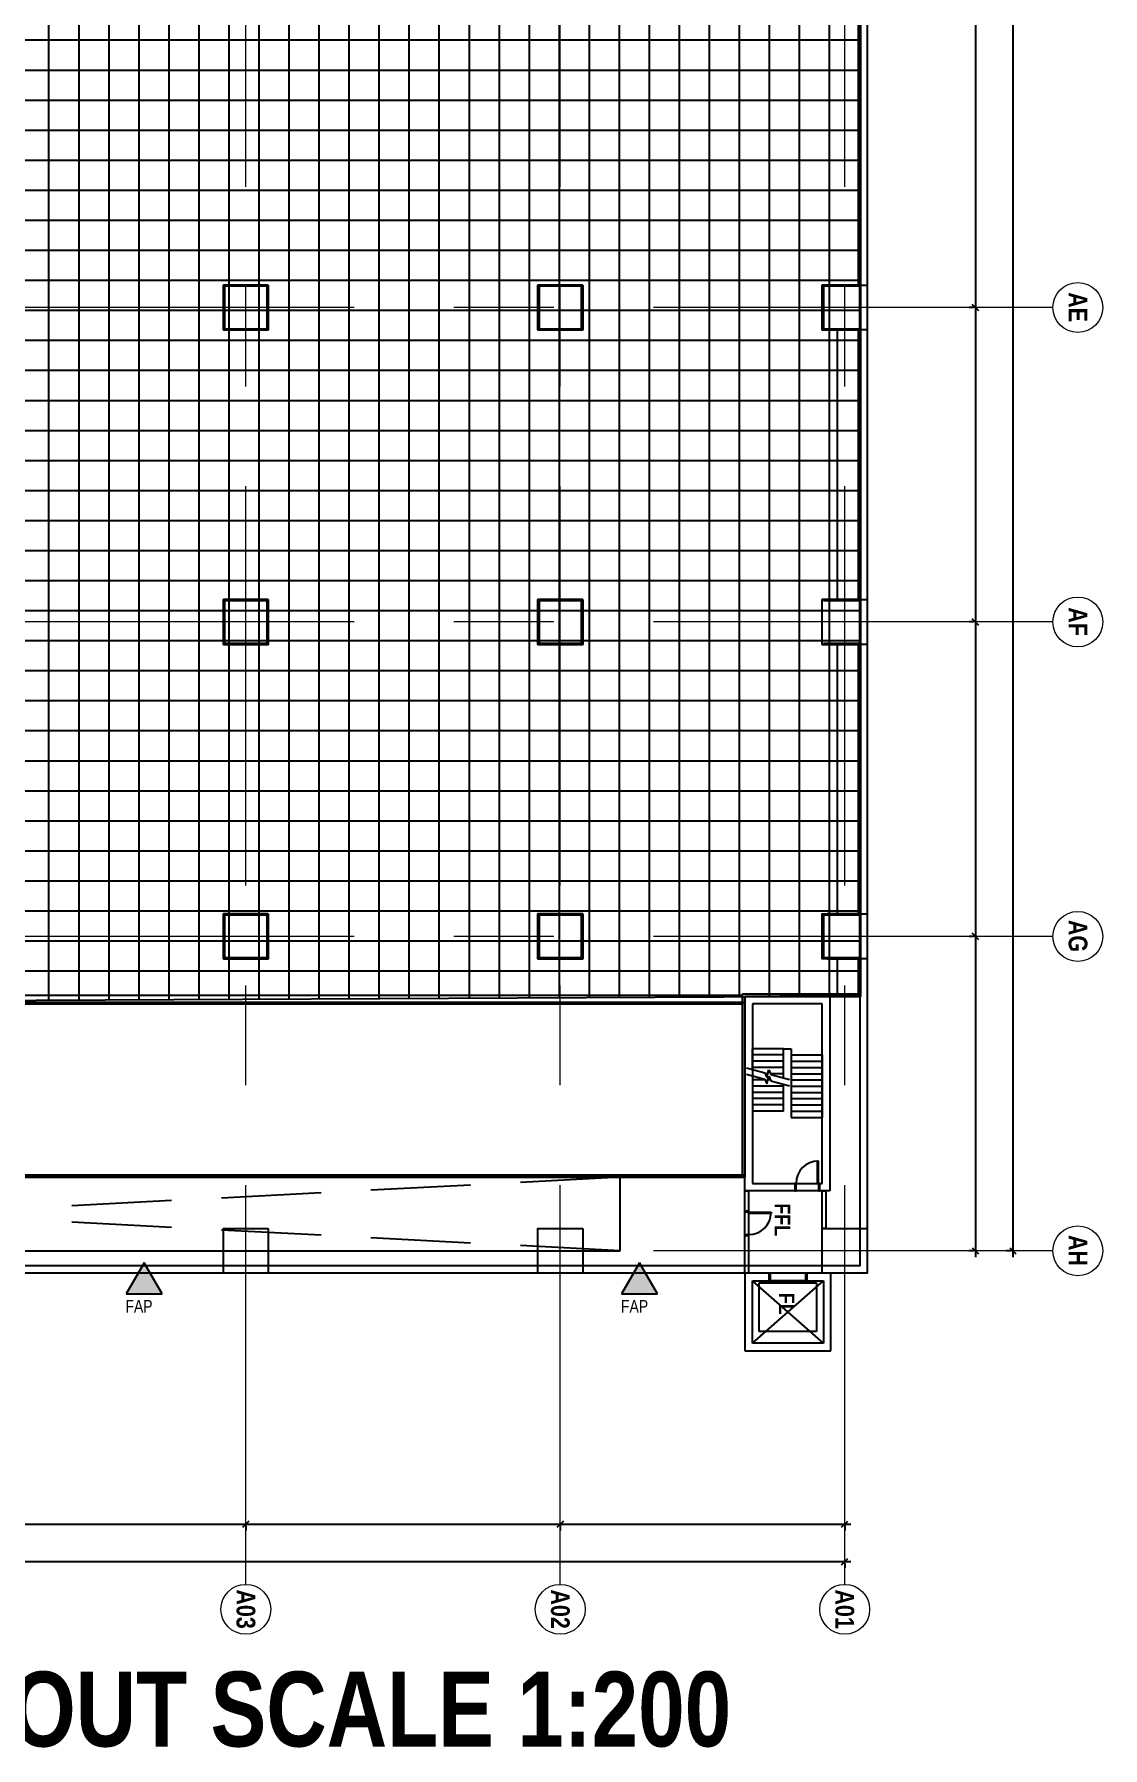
# Model space of a CAD drawing. Extents: x -14231 to 413940, y -171733 to 124993.
# Drawn here: x 269614 to 312435, y -153454 to -84793 of the extents above; entities that cross this region are included whole.
import ezdxf

# ---------------------------------------------------------------- set-up
doc = ezdxf.new("R2010")
doc.units = 0
doc.header["$LTSCALE"] = 8
for name, pattern in [('IDA - Grid Line', [3500, 2000, -500, 500, -500]), ('IDA - Hidden 2-1', [750, 500, -250]), ('Overhead', [992.1875, 595.3125, -396.875])]:
    doc.linetypes.add(name, pattern=pattern)
doc.layers.get('0').update_dxf_attribs({"color": 1, "linetype": 'CONTINUOUS'})
doc.layers.get('Defpoints').update_dxf_attribs({"linetype": 'CONTINUOUS'})
for name, color, linetype in [('000_CTCI_CSA', 7, 'CONTINUOUS'), ('1', 1, 'CONTINUOUS'), ('2', 2, 'CONTINUOUS'), ('Ceiling FL+5000', 150, 'CONTINUOUS')]:
    doc.layers.add(name, color=color, linetype=linetype)
doc.layers.add('A-_ANOTGRID_E', color=7, linetype='CONTINUOUS', lineweight=9)
doc.layers.add('A-ANOT----_D', color=7, linetype='CONTINUOUS', lineweight=9)
doc.styles.add('Arial', font='arial.ttf', dxfattribs={"width": 0.8, "height": 0.25})
doc.styles.add('Arial Narrow_2', font='ARIALN.TTF', dxfattribs={"width": 0.8, "height": 0.22})
doc.styles.add('Arial Narrow_B', font='ARIALNB.TTF', dxfattribs={"height": 750})
doc.styles.add('Arial Narrow_B_1', font='ARIALNB.TTF', dxfattribs={"height": 625})
doc.styles.add('Site Area', font='arial.ttf', dxfattribs={"width": 0.8})
doc.dimstyles.new('IDA_-_Arial_-_2_5mm_-_Black_-_Diagonal', dxfattribs={"dimscale": 304.8, "dimtxt": 639.644359, "dimasz": 0.82021, "dimexe": 0.82021, "dimexo": 0.82021, "dimgap": 0, "dimtad": 1, "dimdec": 0, "dimzin": 0, "dimdsep": 46, "dimtxsty": 'Arial Narrow_2', "dimblk1": 'OBLIQUE', "dimblk2": 'OBLIQUE', "dimsah": 1, "dimcen": 0.09, "dimdle": 0.82021, "dimazin": 0, "dimtfac": 1, "dimtdec": 4, "dimtix": 1, "dimtmove": 0, "dimatfit": 3, "dimfxl": 1, "dimtvp": 1, "dimtolj": 1, "dimtzin": 0, "dimarcsym": 2})

# ---------------------------------------------------------------- blocks, each defined once
blk = doc.blocks.new('_Oblique')
at = {"color": 0, "linetype": 'ByBlock', "lineweight": -2}
blk.add_line((-0.5, -0.5), (0.5, 0.5), dxfattribs=at)
blk = doc.blocks.new('*D359')
at = {"layer": 'A-ANOT----_D', "color": 0, "lineweight": -2, "transparency": 16777216}
for p, q in [((308759, -57943), (308582, -57943)), ((308832, -57693), (308832, -133793)), ((308759, -133543), (308582, -133543))]:
    blk.add_line(p, q, dxfattribs=at)
at = {"layer": 'Defpoints', "color": 0, "transparency": 16777216}
for p in [(309009, -57943), (308832, -133543), (309009, -133543)]:
    blk.add_point(p, dxfattribs=at)
at = {"layer": 'A-ANOT----_D', "color": 0, "lineweight": -2, "transparency": 16777216, "xscale": 250, "yscale": 250, "zscale": 250}
for p, rotation in [((308832, -57943), 90), ((308832, -133543), 270)]:
    blk.add_blockref('_Oblique', p, dxfattribs=dict(at, rotation=rotation))
at = {"layer": 'A-ANOT----_D', "color": 0, "transparency": 16777216, "insert": (308832, -95743), "char_height": 0.22, "width": 2375.82, "attachment_point": 5, "rotation": 90, "style": 'Arial Narrow_2'}
blk.add_mtext('\\A1;75600', dxfattribs=at)
blk = doc.blocks.new('*D362')
at = {"layer": '000_CTCI_CSA', "color": 0, "lineweight": -2, "transparency": 16777216}
for p, q in [((307332, -82893), (307332, -95993)), ((307259, -83143), (307082, -83143)), ((307259, -95743), (307082, -95743))]:
    blk.add_line(p, q, dxfattribs=at)
at = {"layer": 'Defpoints', "color": 0, "transparency": 16777216}
for p in [(307509, -83143), (307332, -95743), (307509, -95743)]:
    blk.add_point(p, dxfattribs=at)
at = {"layer": '000_CTCI_CSA', "color": 0, "lineweight": -2, "transparency": 16777216, "xscale": 250, "yscale": 250, "zscale": 250}
for p, rotation in [((307332, -83143), 90), ((307332, -95743), 270)]:
    blk.add_blockref('_Oblique', p, dxfattribs=dict(at, rotation=rotation))
at = {"layer": '000_CTCI_CSA', "color": 0, "transparency": 16777216, "insert": (307332, -89443), "char_height": 0.22, "width": 2375.82, "attachment_point": 5, "rotation": 90, "style": 'Arial Narrow_2'}
blk.add_mtext('\\A1;12600', dxfattribs=at)
blk = doc.blocks.new('*D363')
at = {"layer": '000_CTCI_CSA', "color": 0, "lineweight": -2, "transparency": 16777216}
for p, q in [((307259, -95743), (307082, -95743)), ((307332, -95493), (307332, -108593)), ((307259, -108343), (307082, -108343))]:
    blk.add_line(p, q, dxfattribs=at)
at = {"layer": 'Defpoints', "color": 0, "transparency": 16777216}
for p in [(307509, -95743), (307332, -108343), (307509, -108343)]:
    blk.add_point(p, dxfattribs=at)
at = {"layer": '000_CTCI_CSA', "color": 0, "lineweight": -2, "transparency": 16777216, "xscale": 250, "yscale": 250, "zscale": 250}
for p, rotation in [((307332, -95743), 90), ((307332, -108343), 270)]:
    blk.add_blockref('_Oblique', p, dxfattribs=dict(at, rotation=rotation))
at = {"layer": '000_CTCI_CSA', "color": 0, "transparency": 16777216, "insert": (307332, -102043), "char_height": 0.22, "width": 2375.82, "attachment_point": 5, "rotation": 90, "style": 'Arial Narrow_2'}
blk.add_mtext('\\A1;12600', dxfattribs=at)
blk = doc.blocks.new('*D364')
at = {"layer": '000_CTCI_CSA', "color": 0, "lineweight": -2, "transparency": 16777216}
for p, q in [((307259, -108343), (307082, -108343)), ((307332, -108093), (307332, -121193)), ((307259, -120943), (307082, -120943))]:
    blk.add_line(p, q, dxfattribs=at)
at = {"layer": 'Defpoints', "color": 0, "transparency": 16777216}
for p in [(307509, -108343), (307332, -120943), (307509, -120943)]:
    blk.add_point(p, dxfattribs=at)
at = {"layer": '000_CTCI_CSA', "color": 0, "lineweight": -2, "transparency": 16777216, "xscale": 250, "yscale": 250, "zscale": 250}
for p, rotation in [((307332, -108343), 90), ((307332, -120943), 270)]:
    blk.add_blockref('_Oblique', p, dxfattribs=dict(at, rotation=rotation))
at = {"layer": '000_CTCI_CSA', "color": 0, "transparency": 16777216, "insert": (307332, -114643), "char_height": 0.22, "width": 2375.82, "attachment_point": 5, "rotation": 90, "style": 'Arial Narrow_2'}
blk.add_mtext('\\A1;12600', dxfattribs=at)
blk = doc.blocks.new('*D365')
at = {"layer": '000_CTCI_CSA', "color": 0, "lineweight": -2, "transparency": 16777216}
for p, q in [((307332, -120693), (307332, -133793)), ((307259, -120943), (307082, -120943)), ((307259, -133543), (307082, -133543))]:
    blk.add_line(p, q, dxfattribs=at)
at = {"layer": 'Defpoints', "color": 0, "transparency": 16777216}
for p in [(307509, -120943), (307332, -133543), (307509, -133543)]:
    blk.add_point(p, dxfattribs=at)
at = {"layer": '000_CTCI_CSA', "color": 0, "lineweight": -2, "transparency": 16777216, "xscale": 250, "yscale": 250, "zscale": 250}
for p, rotation in [((307332, -120943), 90), ((307332, -133543), 270)]:
    blk.add_blockref('_Oblique', p, dxfattribs=dict(at, rotation=rotation))
at = {"layer": '000_CTCI_CSA', "color": 0, "transparency": 16777216, "insert": (307332, -127243), "char_height": 0.22, "width": 2375.82, "attachment_point": 5, "rotation": 90, "style": 'Arial Narrow_2'}
blk.add_mtext('\\A1;12600', dxfattribs=at)
blk = doc.blocks.new('*D366')
at = {"layer": 'A-ANOT----_D', "color": 0, "lineweight": -2, "transparency": 16777216}
for p, q in [((227444, -145994), (302344, -145994)), ((227694, -146067), (227694, -146244)), ((302094, -146067), (302094, -146244))]:
    blk.add_line(p, q, dxfattribs=at)
at = {"layer": 'Defpoints', "color": 0, "transparency": 16777216}
for p in [(227694, -145817), (302094, -145817), (302094, -145994)]:
    blk.add_point(p, dxfattribs=at)
at = {"layer": 'A-ANOT----_D', "color": 0, "lineweight": -2, "transparency": 16777216, "xscale": 250, "yscale": 250, "zscale": 250, "rotation": 180}
blk.add_blockref('_Oblique', (227694, -145994), dxfattribs=at)
at = {"layer": 'A-ANOT----_D', "color": 0, "lineweight": -2, "transparency": 16777216, "xscale": 250, "yscale": 250, "zscale": 250}
blk.add_blockref('_Oblique', (302094, -145994), dxfattribs=at)
at = {"layer": 'A-ANOT----_D', "color": 0, "transparency": 16777216, "insert": (264894, -145994), "char_height": 0.22, "width": 2375.82, "attachment_point": 5, "style": 'Arial Narrow_2'}
blk.add_mtext('\\A1;74400', dxfattribs=at)
blk = doc.blocks.new('*D370')
at = {"layer": 'A-ANOT----_D', "color": 0, "lineweight": -2, "transparency": 16777216}
for p, q in [((265244, -144494), (278344, -144494)), ((265494, -144567), (265494, -144744)), ((278094, -144567), (278094, -144744))]:
    blk.add_line(p, q, dxfattribs=at)
at = {"layer": 'Defpoints', "color": 0, "transparency": 16777216}
for p in [(265494, -144317), (278094, -144317), (278094, -144494)]:
    blk.add_point(p, dxfattribs=at)
at = {"layer": 'A-ANOT----_D', "color": 0, "lineweight": -2, "transparency": 16777216, "xscale": 250, "yscale": 250, "zscale": 250, "rotation": 180}
blk.add_blockref('_Oblique', (265494, -144494), dxfattribs=at)
at = {"layer": 'A-ANOT----_D', "color": 0, "lineweight": -2, "transparency": 16777216, "xscale": 250, "yscale": 250, "zscale": 250}
blk.add_blockref('_Oblique', (278094, -144494), dxfattribs=at)
at = {"layer": 'A-ANOT----_D', "color": 0, "transparency": 16777216, "insert": (271794, -144494), "char_height": 0.22, "width": 2375.82, "attachment_point": 5, "style": 'Arial Narrow_2'}
blk.add_mtext('\\A1;12600', dxfattribs=at)
blk = doc.blocks.new('*D371')
at = {"layer": 'A-ANOT----_D', "color": 0, "lineweight": -2, "transparency": 16777216}
for p, q in [((277844, -144494), (290944, -144494)), ((278094, -144567), (278094, -144744)), ((290694, -144567), (290694, -144744))]:
    blk.add_line(p, q, dxfattribs=at)
at = {"layer": 'Defpoints', "color": 0, "transparency": 16777216}
for p in [(278094, -144317), (290694, -144317), (290694, -144494)]:
    blk.add_point(p, dxfattribs=at)
at = {"layer": 'A-ANOT----_D', "color": 0, "lineweight": -2, "transparency": 16777216, "xscale": 250, "yscale": 250, "zscale": 250, "rotation": 180}
blk.add_blockref('_Oblique', (278094, -144494), dxfattribs=at)
at = {"layer": 'A-ANOT----_D', "color": 0, "lineweight": -2, "transparency": 16777216, "xscale": 250, "yscale": 250, "zscale": 250}
blk.add_blockref('_Oblique', (290694, -144494), dxfattribs=at)
at = {"layer": 'A-ANOT----_D', "color": 0, "transparency": 16777216, "insert": (284394, -144494), "char_height": 0.22, "width": 2375.82, "attachment_point": 5, "style": 'Arial Narrow_2'}
blk.add_mtext('\\A1;12600', dxfattribs=at)
blk = doc.blocks.new('*D372')
at = {"layer": 'A-ANOT----_D', "color": 0, "lineweight": -2, "transparency": 16777216}
for p, q in [((290444, -144494), (302344, -144494)), ((290694, -144567), (290694, -144744)), ((302094, -144567), (302094, -144744))]:
    blk.add_line(p, q, dxfattribs=at)
at = {"layer": 'Defpoints', "color": 0, "transparency": 16777216}
for p in [(290694, -144317), (302094, -144317), (302094, -144494)]:
    blk.add_point(p, dxfattribs=at)
at = {"layer": 'A-ANOT----_D', "color": 0, "lineweight": -2, "transparency": 16777216, "xscale": 250, "yscale": 250, "zscale": 250, "rotation": 180}
blk.add_blockref('_Oblique', (290694, -144494), dxfattribs=at)
at = {"layer": 'A-ANOT----_D', "color": 0, "lineweight": -2, "transparency": 16777216, "xscale": 250, "yscale": 250, "zscale": 250}
blk.add_blockref('_Oblique', (302094, -144494), dxfattribs=at)
at = {"layer": 'A-ANOT----_D', "color": 0, "transparency": 16777216, "insert": (296394, -144494), "char_height": 0.22, "width": 2375.82, "attachment_point": 5, "style": 'Arial Narrow_2'}
blk.add_mtext('\\A1;11400', dxfattribs=at)
blk = doc.blocks.new('Grid - 4 mm Dia-V240-PH1 LEVEL 1 - WWTP')
at = {"layer": 'A-_ANOTGRID_E'}
blk.add_circle((0, 0), 4, dxfattribs=at)

msp = doc.modelspace()

# ---------------------------------------------------------------- hatches: boundary and pattern name
at = {"layer": '000_CTCI_CSA', "lineweight": 5, "true_color": 0x808080}
for points in [[(273292.2327, -135268.3464), (274735.6083, -135268.3464), (274013.9205, -134018.3464)], [(293152.2327, -135268.3464), (294595.6083, -135268.3464), (293873.9205, -134018.3464)]]:
    msp.add_hatch(color=8, dxfattribs=at).paths.add_polyline_path(points)
at = {"layer": 'Ceiling FL+5000'}
h = msp.add_hatch(dxfattribs=at)
h.set_pattern_fill('ANSI37', color=256, scale=379, angle=225)
h.set_pattern_definition([(270, (-105234.2, -184899), (1203.325, -1e-13), []), (0, (-105234.2, -184899), (3e-13, 1203.325), [])])
h.paths.add_polyline_path([(302743.9205, -60543.3464), (294843.9205, -60593.3464), (294852.9324, -71452.9019), (255543.0347, -71485.5238), (255539.7656, -65143.3465), (251990.6889, -65143.3209), (251990.6889, -69643.3464), (251993.9205, -71443.3464), (253793.9205, -71443.3464), (240293.962, -71493.3441), (240343.9318, -67190.3618), (227193.9261, -67193.3465), (227193.9149, -87593.3464), (234913.703, -87543.149), (234843.9205, -120043.3464), (239393.9205, -120056.9239), (239393.9205, -123643.3464), (302743.9205, -123343.3464)])

# ---------------------------------------------------------------- linework, layer by layer
at = {"layer": '000_CTCI_CSA', "color": 8, "true_color": 0x808080}
for p, q in [((302643.9205, -94893.3464), (302643.9205, -83993.3464)), ((302743.9205, -94893.3464), (302743.9205, -83993.3464)), ((278993.9205, -94843.3464), (277193.9205, -94843.3464)), ((277193.9205, -94843.3464), (277193.9205, -96643.3464)), ((278943.9205, -94893.3464), (277243.9205, -94893.3464)), ((277243.9205, -94893.3464), (277243.9205, -96593.3464)), ((278943.9205, -96593.3464), (278943.9205, -94893.3464)), ((278993.9205, -96643.3464), (278993.9205, -94843.3464)), ((291593.9205, -94843.3464), (289793.9205, -94843.3464)), ((289793.9205, -94843.3464), (289793.9205, -96643.3464)), ((291543.9205, -94893.3464), (289843.9205, -94893.3464)), ((289843.9205, -94893.3464), (289843.9205, -96593.3464)), ((291543.9205, -96593.3464), (291543.9205, -94893.3464)), ((291593.9205, -96643.3464), (291593.9205, -94843.3464)), ((302643.9205, -94843.3464), (301193.9205, -94843.3464)), ((301193.9205, -94843.3464), (301193.9205, -96643.3464)), ((302643.9205, -94893.3464), (301243.9205, -94893.3464)), ((301243.9205, -94893.3464), (301243.9205, -96593.3464)), ((277193.9205, -96643.3464), (278993.9205, -96643.3464)), ((277243.9205, -96593.3464), (278943.9205, -96593.3464)), ((289793.9205, -96643.3464), (291593.9205, -96643.3464)), ((289843.9205, -96593.3464), (291543.9205, -96593.3464)), ((301193.9205, -96643.3464), (302643.9205, -96643.3464)), ((301243.9205, -96593.3464), (302643.9205, -96593.3464)), ((302643.9205, -107493.3464), (302643.9205, -96593.3464)), ((302743.9205, -107493.3464), (302743.9205, -96593.3464)), ((278993.9205, -107443.3464), (277193.9205, -107443.3464)), ((277193.9205, -107443.3464), (277193.9205, -109243.3464)), ((278943.9205, -107493.3464), (277243.9205, -107493.3464)), ((277243.9205, -107493.3464), (277243.9205, -109193.3464)), ((278943.9205, -109193.3464), (278943.9205, -107493.3464)), ((278993.9205, -109243.3464), (278993.9205, -107443.3464)), ((291593.9205, -107443.3464), (289793.9205, -107443.3464)), ((289793.9205, -107443.3464), (289793.9205, -109243.3464)), ((291543.9205, -107493.3464), (289843.9205, -107493.3464)), ((289843.9205, -107493.3464), (289843.9205, -109193.3464)), ((291543.9205, -109193.3464), (291543.9205, -107493.3464)), ((291593.9205, -109243.3464), (291593.9205, -107443.3464)), ((302643.9205, -107443.3464), (301193.9205, -107443.3464)), ((302643.9205, -107493.3464), (301243.9205, -107493.3464)), ((277193.9205, -109243.3464), (278993.9205, -109243.3464)), ((277243.9205, -109193.3464), (278943.9205, -109193.3464)), ((289793.9205, -109243.3464), (291593.9205, -109243.3464)), ((289843.9205, -109193.3464), (291543.9205, -109193.3464)), ((301193.9205, -109243.3464), (302643.9205, -109243.3464)), ((301243.9205, -109193.3464), (302643.9205, -109193.3464)), ((302643.9205, -120093.3464), (302643.9205, -109193.3464)), ((302743.9205, -120093.3464), (302743.9205, -109193.3464)), ((278993.9205, -120043.3464), (277193.9205, -120043.3464)), ((277193.9205, -120043.3464), (277193.9205, -121843.3464)), ((278943.9205, -120093.3464), (277243.9205, -120093.3464)), ((277243.9205, -120093.3464), (277243.9205, -121793.3464)), ((278943.9205, -121793.3464), (278943.9205, -120093.3464)), ((278993.9205, -121843.3464), (278993.9205, -120043.3464)), ((291593.9205, -120043.3464), (289793.9205, -120043.3464)), ((289793.9205, -120043.3464), (289793.9205, -121843.3464)), ((291543.9205, -120093.3464), (289843.9205, -120093.3464)), ((289843.9205, -120093.3464), (289843.9205, -121793.3464)), ((301193.9205, -120043.3464), (301193.9205, -121843.3464)), ((302643.9205, -120093.3464), (301243.9205, -120093.3464)), ((301243.9205, -120093.3464), (301243.9205, -121793.3464)), ((302643.9205, -120043.3464), (301393.9205, -120043.3464)), ((277193.9205, -121843.3464), (278993.9205, -121843.3464)), ((277243.9205, -121793.3464), (278943.9205, -121793.3464)), ((289793.9205, -121843.3464), (291593.9205, -121843.3464)), ((289843.9205, -121793.3464), (291543.9205, -121793.3464)), ((301243.9205, -121793.3464), (302643.9205, -121793.3464)), ((301393.9205, -121843.3464), (302643.9205, -121843.3464)), ((302643.9205, -123218.3307), (302643.9205, -121793.3464)), ((302743.9205, -123343.3464), (302743.9205, -121793.3464)), ((297993.9206, -130493.3464), (297992.0401, -123244.5531)), ((297999.8281, -123244.5511), (302643.9205, -123243.3464)), ((298093.9206, -123343.3438), (302743.9205, -123343.3464)), ((298093.9206, -123343.3438), (298094.0691, -130593.3464)), ((298093.9206, -131143.3464), (298093.9206, -123343.3464)), ((298093.9206, -123343.3464), (301493.9205, -123343.3464)), ((301493.9205, -123343.3464), (301493.9205, -131143.3464)), ((239393.9205, -123593.3464), (298093.9206, -123593.3464)), ((239393.9205, -123593.3464), (297992.1306, -123593.3464)), ((239393.9205, -123643.3464), (297992.1436, -123643.3464)), ((298093.9206, -123593.3464), (298093.9206, -130593.3464)), ((301193.9205, -123643.3464), (298393.9206, -123643.3464)), ((298393.9206, -123643.3464), (298393.9206, -130843.3464)), ((301193.9205, -130843.3464), (301193.9205, -123643.3464)), ((298152.4391, -126461.1734), (298898.1798, -126660.9941)), ((298912.3545, -126693.3464), (298393.9206, -126693.3464)), ((299643.9206, -126943.3464), (298393.9206, -126943.3464)), ((298898.1798, -126660.9941), (298978.4801, -126844.2724)), ((298978.4801, -126844.2724), (299059.361, -126542.4205)), ((299125.4866, -126693.3464), (299018.9206, -126693.3464)), ((299059.361, -126542.4205), (299139.6613, -126725.6988)), ((299139.6613, -126725.6988), (299885.402, -126925.5195)), ((299643.9206, -126943.3464), (299643.9206, -126860.8147)), ((299643.9206, -127193.3464), (299643.9206, -126943.3464)), ((299643.9206, -127193.3464), (298393.9206, -127193.3464)), ((299643.9206, -127443.3464), (298393.9206, -127443.3464)), ((299643.9206, -127693.3464), (298393.9206, -127693.3464)), ((299643.9206, -127443.3464), (299643.9206, -127193.3464)), ((299643.9206, -127693.3464), (299643.9206, -127443.3464)), ((299643.9206, -127943.3464), (299643.9206, -127693.3464)), ((299643.9206, -127943.3464), (298393.9206, -127943.3464)), ((300993.9205, -129943.3464), (300993.9205, -130843.3464)), ((301043.9205, -129943.3464), (300993.9205, -129943.3464)), ((300993.9205, -130093.3464), (301043.9205, -130093.3464)), ((300993.9205, -130118.3464), (301043.9205, -130118.3464)), ((300993.9205, -130218.3464), (301043.9205, -130218.3464)), ((300993.9205, -130243.3464), (301043.9205, -130243.3464)), ((301018.9205, -130118.3464), (301018.9205, -130218.3464)), ((301043.9205, -130843.3464), (301043.9205, -129943.3464)), ((293093.9206, -130593.3464), (236470.743, -130593.3464)), ((239393.9205, -130493.3464), (298094.067, -130493.3464)), ((298093.9206, -130593.3464), (239393.9205, -130593.3464)), ((239393.9205, -130593.3464), (298094.0691, -130593.3464)), ((293093.9206, -133543.3464), (293093.9206, -130593.3464)), ((298393.9206, -130843.3464), (300143.9205, -130843.3464)), ((298393.9206, -130843.3464), (301193.9205, -130843.3464)), ((300093.9205, -130843.3464), (300093.9205, -131143.3464)), ((300143.9205, -130843.3464), (300093.9205, -130843.3464)), ((300143.9205, -131143.3464), (300143.9205, -130843.3464)), ((300993.9205, -130843.3464), (301043.9205, -130843.3464)), ((301043.9205, -130843.3464), (301043.9205, -131143.3464)), ((301093.9205, -130843.3464), (301043.9205, -130843.3464)), ((301093.9205, -131143.3464), (301093.9205, -130843.3464)), ((301493.9205, -131143.3464), (298093.9206, -131143.3464)), ((298093.9206, -134443.3464), (298093.9206, -131143.3464)), ((298093.9206, -131143.3464), (298243.9206, -131143.3464)), ((298243.9206, -131143.3464), (298243.9206, -134443.3464)), ((300093.9205, -131143.3464), (300143.9205, -131143.3464)), ((301043.9205, -131143.3464), (301093.9205, -131143.3464)), ((301193.9205, -132643.3464), (301193.9205, -131143.3464)), ((301193.9205, -131143.3464), (301343.9205, -131143.3464)), ((301343.9205, -131143.3464), (301343.9205, -132643.3464)), ((298093.9206, -131993.3464), (298093.9206, -131943.3464)), ((298093.9206, -131943.3464), (298243.9206, -131943.3464)), ((298243.9206, -131993.3464), (298093.9206, -131993.3464)), ((298243.9206, -131943.3464), (298243.9206, -131993.3464)), ((298243.9206, -131993.3464), (299143.9206, -131993.3464)), ((298243.9206, -132043.3464), (298243.9206, -131993.3464)), ((299143.9206, -132043.3464), (298243.9206, -132043.3464)), ((298843.9206, -132043.3464), (298843.9206, -131993.3464)), ((298868.9206, -132043.3464), (298868.9206, -131993.3464)), ((298968.9206, -132018.3464), (298868.9206, -132018.3464)), ((298968.9206, -132043.3464), (298968.9206, -131993.3464)), ((298993.9206, -132043.3464), (298993.9206, -131993.3464)), ((299143.9206, -131993.3464), (299143.9206, -132043.3464)), ((298093.9206, -132943.3464), (298093.9206, -132893.3464)), ((298093.9206, -132893.3464), (298243.9206, -132893.3464)), ((298243.9206, -132943.3464), (298093.9206, -132943.3464)), ((298243.9206, -132893.3464), (298243.9206, -132943.3464)), ((301343.9205, -132643.3464), (301193.9205, -132643.3464)), ((236470.743, -133543.3464), (293093.9206, -133543.3464)), ((274013.9205, -134018.3464), (273292.2327, -135268.3464)), ((274013.9205, -134018.3464), (273292.2327, -135268.3464)), ((274735.6083, -135268.3464), (274013.9205, -134018.3464)), ((274735.6083, -135268.3464), (274013.9205, -134018.3464)), ((293873.9205, -134018.3464), (293152.2327, -135268.3464)), ((293873.9205, -134018.3464), (293152.2327, -135268.3464)), ((294595.6083, -135268.3464), (293873.9205, -134018.3464)), ((294595.6083, -135268.3464), (293873.9205, -134018.3464)), ((301543.9206, -134443.3464), (298093.9206, -134443.3464)), ((298093.9206, -134443.3464), (298093.9206, -137543.3464)), ((298243.9206, -134443.3464), (298093.9206, -134443.3464)), ((299118.9206, -134443.3464), (299053.9206, -134443.3464)), ((299053.9206, -134443.3464), (299053.9206, -134743.3464)), ((299118.9206, -134743.3464), (299118.9206, -134443.3464)), ((300583.9206, -134443.3464), (300518.9206, -134443.3464)), ((300518.9206, -134443.3464), (300518.9206, -134743.3464)), ((300583.9206, -134743.3464), (300583.9206, -134443.3464)), ((301543.9206, -137543.3464), (301543.9206, -134443.3464)), ((298393.9206, -134743.3464), (301243.9206, -134743.3464)), ((298393.9206, -137243.3464), (298393.9206, -134743.3464)), ((298393.9206, -137243.3464), (301243.9206, -134743.3464)), ((301243.9206, -137243.3464), (298393.9206, -134743.3464)), ((298668.9206, -134823.3464), (300968.9206, -134823.3464)), ((298668.9206, -136773.3464), (298668.9206, -134823.3464)), ((298778.9206, -134773.3464), (299818.9206, -134773.3464)), ((298778.9206, -134808.3464), (298778.9206, -134773.3464)), ((299818.9206, -134808.3464), (298778.9206, -134808.3464)), ((299818.9206, -134743.3464), (299023.9206, -134743.3464)), ((299023.9206, -134743.3464), (299023.9206, -134753.3464)), ((299023.9206, -134753.3464), (299818.9206, -134753.3464)), ((299053.9206, -134743.3464), (299118.9206, -134743.3464)), ((299818.9206, -134753.3464), (299818.9206, -134743.3464)), ((300613.9206, -134743.3464), (299818.9206, -134743.3464)), ((299818.9206, -134743.3464), (299818.9206, -134753.3464)), ((299818.9206, -134753.3464), (300613.9206, -134753.3464)), ((299818.9206, -134773.3464), (299818.9206, -134808.3464)), ((300858.9206, -134773.3464), (299818.9206, -134773.3464)), ((299818.9206, -134773.3464), (299818.9206, -134808.3464)), ((299818.9206, -134808.3464), (300858.9206, -134808.3464)), ((300518.9206, -134743.3464), (300583.9206, -134743.3464)), ((300613.9206, -134753.3464), (300613.9206, -134743.3464)), ((300858.9206, -134808.3464), (300858.9206, -134773.3464)), ((300968.9206, -134823.3464), (300968.9206, -136773.3464)), ((301243.9206, -134743.3464), (301243.9206, -137243.3464)), ((273292.2327, -135268.3464), (274735.6083, -135268.3464)), ((273292.2327, -135268.3464), (274735.6083, -135268.3464)), ((293152.2327, -135268.3464), (294595.6083, -135268.3464)), ((293152.2327, -135268.3464), (294595.6083, -135268.3464)), ((301243.9206, -137243.3464), (298393.9206, -137243.3464)), ((300968.9206, -136773.3464), (298668.9206, -136773.3464)), ((298093.9206, -137543.3464), (301543.9206, -137543.3464))]:
    msp.add_line(p, q, dxfattribs=at)
at = {"layer": '000_CTCI_CSA', "color": 8, "lineweight": 35, "true_color": 0x808080}
for p, q in [((299493.9205, -123343.3464), (302743.9205, -123343.3464)), ((239393.9205, -123593.3468), (297992.1306, -123593.3729))]:
    msp.add_line(p, q, dxfattribs=at)
at = {"layer": '000_CTCI_CSA', "color": 8, "linetype": 'Overhead', "true_color": 0x808080}
for p, q in [((299643.9206, -125443.3464), (298393.9206, -125443.3464)), ((298393.9206, -126275.8782), (298393.9206, -125443.3464)), ((299643.9206, -125443.3464), (299943.9205, -125443.3464)), ((299643.9206, -126610.8147), (299643.9206, -125443.3464)), ((299943.9205, -125443.3464), (299943.9205, -125693.3464)), ((298152.4391, -126211.1734), (298898.1798, -126410.9941)), ((299643.9206, -125693.3464), (298393.9206, -125693.3464)), ((299643.9206, -125943.3464), (298393.9206, -125943.3464)), ((299643.9206, -126193.3464), (298393.9206, -126193.3464)), ((298978.4801, -126594.2724), (299059.361, -126292.4205)), ((299059.361, -126292.4205), (299139.6613, -126475.6988)), ((299943.9205, -125693.3464), (301193.9205, -125693.3464)), ((299943.9205, -125693.3464), (299943.9205, -128193.3464)), ((299943.9205, -125943.3464), (301193.9205, -125943.3464)), ((299943.9205, -126193.3464), (301193.9205, -126193.3464)), ((301193.9205, -125693.3464), (301193.9205, -128193.3464)), ((298898.1798, -126410.9941), (298978.4801, -126594.2724)), ((299018.9206, -126443.3464), (298912.3545, -126443.3464)), ((299643.9206, -126443.3464), (299125.4866, -126443.3464)), ((299139.6613, -126475.6988), (299885.402, -126675.5195)), ((299943.9205, -126443.3464), (301193.9205, -126443.3464)), ((299943.9205, -126693.3464), (301193.9205, -126693.3464)), ((299943.9205, -126943.3464), (301193.9205, -126943.3464)), ((299943.9205, -127193.3464), (301193.9205, -127193.3464)), ((299943.9205, -127443.3464), (301193.9205, -127443.3464)), ((299943.9205, -127693.3464), (301193.9205, -127693.3464)), ((299943.9205, -127943.3464), (301193.9205, -127943.3464)), ((299943.9205, -128193.3464), (301193.9205, -128193.3464))]:
    msp.add_line(p, q, dxfattribs=at)
at = {"layer": '000_CTCI_CSA', "color": 8, "linetype": 'IDA - Hidden 2-1', "true_color": 0x808080}
for p, q in [((293093.9206, -130593.3464), (236470.743, -133543.3464)), ((293093.9206, -133543.3464), (236470.743, -130593.3464))]:
    msp.add_line(p, q, dxfattribs=at)
at = {"layer": '000_CTCI_CSA', "color": 8, "true_color": 0x808080}
for points in [[(302993.9205, -57043.3464), (302993.9205, -134443.3464), (226793.9205, -134443.3464), (226793.9205, -57043.3464)], [(302693.9205, -57343.3464), (302693.9205, -134143.3464), (227093.9205, -134143.3464), (227093.9205, -57343.3464)], [(278993.9205, -94843.3464), (278993.9205, -96643.3464), (277193.9205, -96643.3464), (277193.9205, -94843.3464)], [(291593.9205, -94843.3464), (291593.9205, -96643.3464), (289793.9205, -96643.3464), (289793.9205, -94843.3464)], [(302993.9205, -94843.3464), (302993.9205, -96643.3464), (301193.9205, -96643.3464), (301193.9205, -94843.3464)], [(278993.9205, -107443.3464), (278993.9205, -109243.3464), (277193.9205, -109243.3464), (277193.9205, -107443.3464)], [(291593.9205, -107443.3464), (291593.9205, -109243.3464), (289793.9205, -109243.3464), (289793.9205, -107443.3464)], [(302993.9205, -107443.3464), (302993.9205, -109243.3464), (301193.9205, -109243.3464), (301193.9205, -107443.3464)], [(278993.9205, -120043.3464), (278993.9205, -121843.3464), (277193.9205, -121843.3464), (277193.9205, -120043.3464)], [(302993.9205, -120043.3464), (302993.9205, -121843.3464), (301193.9205, -121843.3464), (301193.9205, -120043.3464)], [(278993.9205, -132643.3464), (278993.9205, -134443.3464), (277193.9205, -134443.3464), (277193.9205, -132643.3464)], [(291593.9205, -132643.3464), (291593.9205, -134443.3464), (289793.9205, -134443.3464), (289793.9205, -132643.3464)], [(302993.9205, -132643.3464), (302993.9205, -134443.3464), (301193.9205, -134443.3464), (301193.9205, -132643.3464)]]:
    msp.add_lwpolyline(points, close=True, dxfattribs=at)
for centre, start, end in [((301043.9205, -130843.3464), 90, 180), ((301043.9205, -130843.3464), 90, 180), ((298243.9206, -131993.3464), 270, 0), ((298243.9206, -131993.3464), 270, 0)]:
    msp.add_arc(centre, 900, start, end, dxfattribs=at)
at = {"layer": '1', "color": 8, "true_color": 0x808080}
for p, q in [((301793.9205, -96643.3464), (301793.9205, -107443.3464)), ((301793.9205, -109243.3464), (301793.9205, -120043.3464)), ((301793.9205, -121843.3464), (301793.9205, -123243.5669)), ((239393.9205, -123296.1713), (297992.0401, -123296.1713))]:
    msp.add_line(p, q, dxfattribs=at)
at = {"layer": '1', "color": 5}
msp.add_lwpolyline([(227093.9318, -67193.3465), (227093.9205, -87593.3464), (234913.703, -87543.149), (234843.9205, -120043.3464), (239393.9205, -120056.924), (239393.9205, -123643.3464), (302743.9205, -123343.3464), (302743.9205, -60543.3464), (294843.9205, -60593.3464), (294852.9324, -71452.9019), (255543.0347, -71485.5238), (255539.7656, -65143.3465), (251990.6889, -65143.3209), (251990.6889, -69643.3464), (253793.9205, -69643.3464), (253793.9205, -71443.3464), (240293.962, -71493.3441), (240343.9318, -67190.3618), (227093.9318, -67193.3465)], dxfattribs=at)
at = {"layer": '2', "color": 8, "true_color": 0x808080}
for p, q in [((291543.9205, -121793.3464), (291543.9205, -120093.3464)), ((291593.9205, -121843.3464), (291593.9205, -120043.3464))]:
    msp.add_line(p, q, dxfattribs=at)
msp.add_lwpolyline([(291593.9205, -120043.3464), (291593.9205, -121843.3464), (289793.9205, -121843.3464), (289793.9205, -120043.3464)], close=True, dxfattribs=at)
at = {"layer": 'A-_ANOTGRID_E', "color": 8, "linetype": 'IDA - Grid Line', "true_color": 0x808080}
for p, q in [((302093.9205, -146907.3875), (302093.9205, -47898.2452)), ((278093.9205, -146907.3875), (278093.9205, -71465.3257)), ((290693.9205, -146907.3875), (290693.9205, -71696.1713)), ((310434.5271, -95743.3464), (222924.635, -95743.3464)), ((310434.5271, -108343.3464), (222924.635, -108343.3464)), ((310434.5271, -120943.3464), (222924.635, -120943.3464)), ((310434.5271, -133543.3464), (222924.635, -133543.3464))]:
    msp.add_line(p, q, dxfattribs=at)

# ---------------------------------------------------------------- block references
at = {"layer": 'A-_ANOTGRID_E', "color": 8, "lineweight": 5, "true_color": 0x808080, "xscale": 249.9999999999999, "yscale": 249.9999999999999, "zscale": 249.9999999999999, "rotation": 89.99999999999999}
for p in [(311434.5271, -95743.3464), (311434.5271, -108343.3464), (311434.5271, -120943.3464), (311434.5271, -133543.3464)]:
    msp.add_blockref('Grid - 4 mm Dia-V240-PH1 LEVEL 1 - WWTP', p, dxfattribs=at)
at = {"layer": 'A-_ANOTGRID_E', "color": 8, "lineweight": 5, "true_color": 0x808080, "xscale": 250.0000000000007, "yscale": 250.0000000000007, "zscale": 250.0000000000007}
for p in [(278093.9205, -147907.3875), (290693.9205, -147907.3875), (302093.9205, -147907.3875)]:
    msp.add_blockref('Grid - 4 mm Dia-V240-PH1 LEVEL 1 - WWTP', p, dxfattribs=at)

# ---------------------------------------------------------------- texts
at = {"color": 8, "true_color": 0x808080, "insert": (228058.1212, -150404.8857, 0), "char_height": 3000, "attachment_point": 1, "style": 'Site Area'}
msp.add_mtext_dynamic_manual_height_columns('{\\fArial|b1|i0|c0|p34;F10E2  L30 CEILING  LAYOUT SCALE 1:200 }', width=133992.306279, gutter_width=24254.764, heights=[0], dxfattribs=at)
at = {"layer": '000_CTCI_CSA', "color": 8, "true_color": 0x808080, "style": 'Arial Narrow_B_1'}
for s, p in [('FFL', (299284.61, -131640.6991)), ('FL', (299455.783, -135225.1112))]:
    msp.add_text(s, height=625, rotation=270, dxfattribs=at).set_placement(p)
at = {"layer": '000_CTCI_CSA', "color": 8, "true_color": 0x808080, "style": 'Arial', "width": 0.8}
for p in [(273269.1516, -136013.7874), (293129.1516, -136013.7874)]:
    msp.add_text('FAP', height=500, dxfattribs=at).set_placement(p)
at = {"layer": 'A-_ANOTGRID_E', "color": 8, "true_color": 0x808080, "char_height": 750, "attachment_point": 1, "rotation": 270, "style": 'Arial Narrow_B'}
for s, insert, width in [('AE', (311818.7884, -95131.1516), 1463.079687), ('AF', (311818.7884, -107756.1516), 1402.953125), ('AG', (311818.7884, -120282.4016), 1583.332812), ('AH', (311818.7884, -132907.4016), 1523.20625), ('A03', (278471.4278, -147111.3363), 1924.05), ('A02', (291071.4278, -147111.3363), 1924.05), ('A01', (302471.4278, -147111.3363), 1924.05)]:
    msp.add_mtext(s, dxfattribs=dict(at, insert=insert, width=width))

# ---------------------------------------------------------------- dimensions: what is measured, and where the dimension line sits
at = {"layer": '000_CTCI_CSA', "color": 8, "true_color": 0x808080}
for base, p1, p2, picture, middle in [((307332.4394, -95743.3464), (307509.2161, -83143.3464), (307509.2161, -95743.3464), '*D362', (307332.3271, -89443.3464)), ((307332.4394, -108343.3464), (307509.2161, -95743.3464), (307509.2161, -108343.3464), '*D363', (307332.3271, -102043.3464)), ((307332.4394, -120943.3464), (307509.2161, -108343.3464), (307509.2161, -120943.3464), '*D364', (307332.3271, -114643.3464)), ((307332.4394, -133543.3464), (307509.2161, -120943.3464), (307509.2161, -133543.3464), '*D365', (307332.3271, -127243.3464))]:
    dim = msp.add_linear_dim(base=base, p1=p1, p2=p2, angle=270, dimstyle='IDA_-_Arial_-_2_5mm_-_Black_-_Diagonal', override={"dimpost": '<>', "dimfxl": 12600}, dxfattribs=at)
    dim.commit()
    dim.dimension.update_dxf_attribs({"geometry": picture, "text_midpoint": middle})
at = {"layer": 'A-ANOT----_D', "color": 8, "true_color": 0x808080}
dim = msp.add_linear_dim(base=(308832.4394, -133543.3464), p1=(309009.2161, -57943.3464), p2=(309009.2161, -133543.3464), angle=270, dimstyle='IDA_-_Arial_-_2_5mm_-_Black_-_Diagonal', override={"dimpost": '<>', "dimfxl": 75600}, dxfattribs=at)
dim.commit()
dim.dimension.update_dxf_attribs({"geometry": '*D359', "text_midpoint": (308832.3271, -95743.3464)})
for base, p1, p2, override, picture, middle in [((278093.9205, -144494.135), (265493.9205, -144317.3583), (278093.9205, -144317.3583), {"dimpost": '<>', "dimfxl": 12600}, '*D370', (271793.9205, -144494.0226)), ((290693.9205, -144494.135), (278093.9205, -144317.3583), (290693.9205, -144317.3583), {"dimpost": '<>', "dimfxl": 12600}, '*D371', (284393.9205, -144494.0226)), ((302093.9205, -144494.135), (290693.9205, -144317.3583), (302093.9205, -144317.3583), {"dimpost": '<>', "dimfxl": 11600}, '*D372', (296393.9205, -144494.0226)), ((302093.9205, -145994.135), (227693.9205, -145817.3583), (302093.9205, -145817.3583), {"dimpost": '<>', "dimfxl": 74600}, '*D366', (264893.9205, -145994.0226))]:
    dim = msp.add_linear_dim(base=base, p1=p1, p2=p2, dimstyle='IDA_-_Arial_-_2_5mm_-_Black_-_Diagonal', override=override, dxfattribs=at)
    dim.commit()
    dim.dimension.update_dxf_attribs({"geometry": picture, "text_midpoint": middle})

doc.saveas('drawing.dxf')
